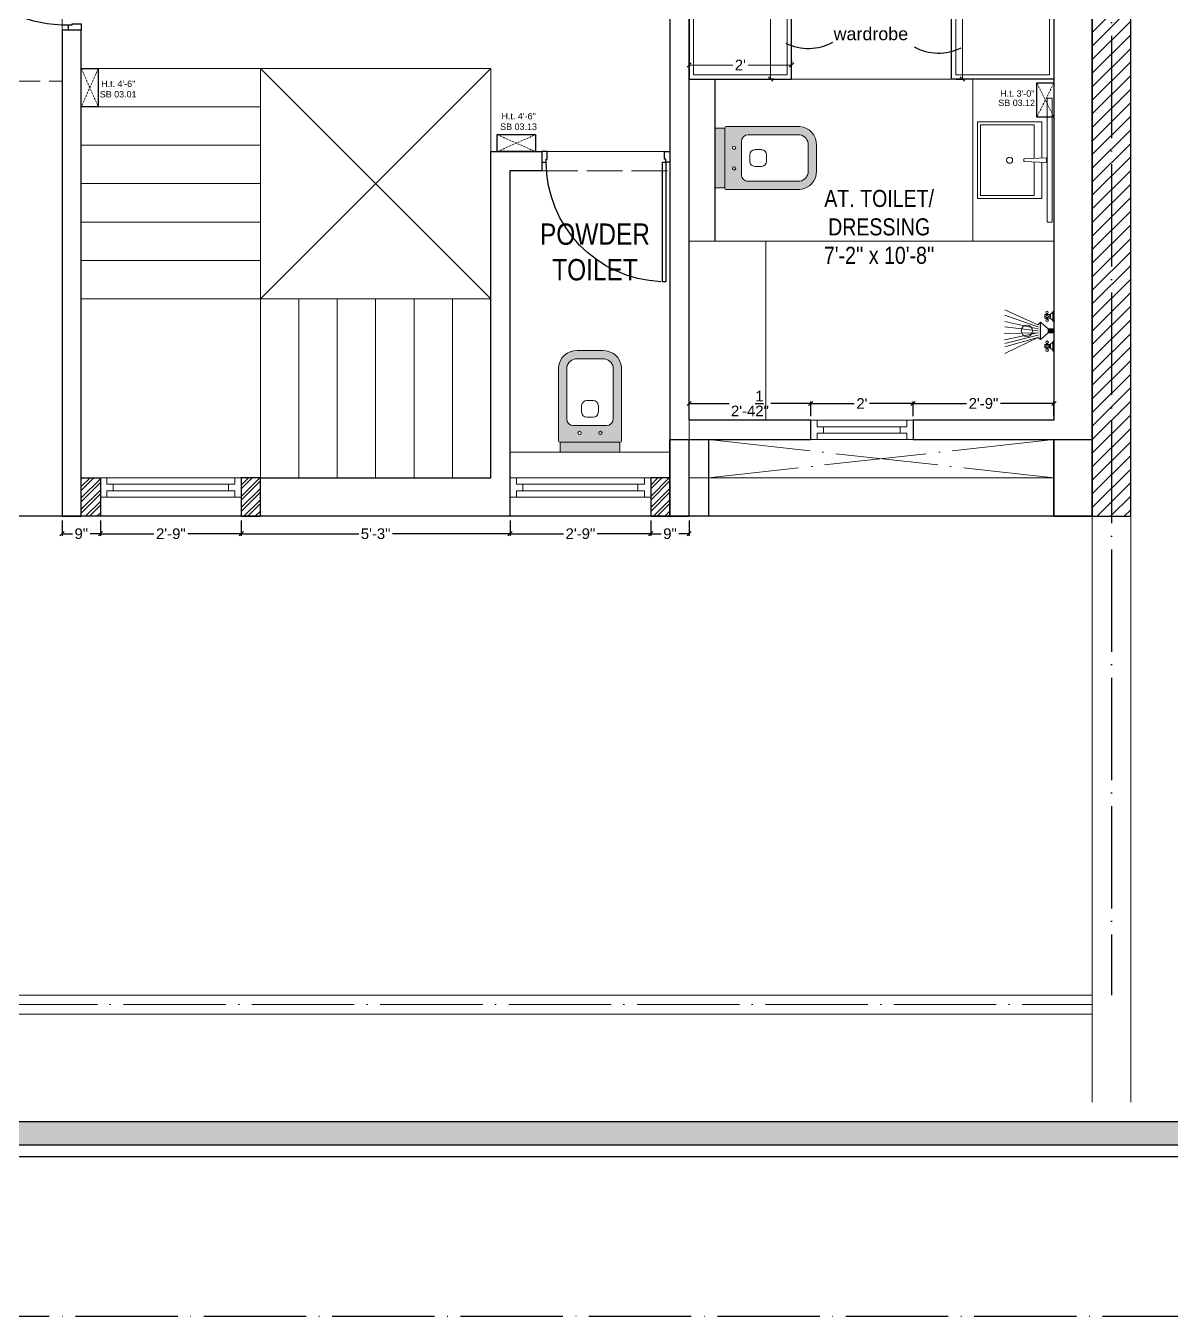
# Model space of a CAD drawing. Header units: millimetres. Extents: x 56222 to 3066687, y -650199 to -121287.
# Drawn here: x 149511.6 to 149780.1, y -179203.6 to -178901 of the extents above; entities that cross this region are included whole.
import ezdxf

# ---------------------------------------------------------------- set-up
doc = ezdxf.new("R2010")
doc.units = ezdxf.units.MM
doc.header["$MEASUREMENT"] = 0
doc.header["$PDMODE"] = 35
for name, pattern in [('ACAD_ISO02W100', [15, 12, -3]), ('ACAD_ISO04W100', [30, 24, -3, 0, -3]), ('DASHED', [0.75, 0.5, -0.25]), ('DASHED2', [0.375, 0.25, -0.125])]:
    doc.linetypes.add(name, pattern=pattern)
doc.layers.get('Defpoints').update_dxf_attribs({"color": 220})
doc.layers.add('AR DOOR', color=40, linetype='Continuous')
doc.layers.add('AR ELE-5', color=134, linetype='Continuous')
for name, color, linetype, lineweight in [('COLUMN', 1, 'Continuous', 30), ('dim05', 1, 'Continuous', 13), ('el', 7, 'Continuous', 20), ('ELEC-wires', 1, 'DASHED2', 13), ('Electrical', 84, 'Continuous', 30), ('ELEVATION ( SPIRAL STAIR )', 250, 'Continuous', 9), ('FIRST FLOOR', 7, 'Continuous', 9), ('FIRST FLOOR ( TEXT )', 7, 'Continuous', 9), ('FIRST FLOOR_( STAIR )', 251, 'Continuous', 9), ('FURNITURE', 32, 'Continuous', 9), ('GROUND FLOOR', 7, 'Continuous', 9), ('GROUND FLOOR  ( HATCH )', 251, 'Continuous', 9), ('GROUND FLOOR  ( PLINE )', 251, 'Continuous', 30), ('Labelling', 1, 'Continuous', 25), ('NAME PLATE', 7, 'Continuous', 25), ('SECOND FLOOR', 7, 'Continuous', 9), ('SECOND FLOOR  ( PLINE )', 251, 'Continuous', 30), ('SECOND FLOOR ( DW_RAIL )', 7, 'Continuous', 9), ('SECOND FLOOR ( PLine )', 7, 'Continuous', 30), ('SECOND FLOOR ( TEXT )', 7, 'Continuous', 9), ('UTILITY', 48, 'Continuous', 9), ('wall', 7, 'Continuous', 30), ('X_PLOT', 1, 'Continuous', 9), ('XX~SLAB ( BEAM )~ ( DIM )', 7, 'Continuous', 9), ('XX~STR BEAM', 5, 'ACAD_ISO02W100', 9)]:
    doc.layers.add(name, color=color, linetype=linetype, lineweight=lineweight)
doc.layers.add('XX~SLAB ( PLINE )', color=251, linetype='Continuous', plot=False)
doc.styles.add('Arial', font='arial.ttf')
doc.styles.add("Cn_BT_0'-0", font='swissc.ttf')
doc.styles.add('KATHA', font='swissc.ttf')
doc.styles.get("Standard").update_dxf_attribs({"font": 'arial.ttf', "height": 6})
doc.styles.add('style4', font='ARIALN.TTF')
doc.dimstyles.new('ISO-25', dxfattribs={"dimtxt": 2.5, "dimasz": 1, "dimexe": 0.5, "dimexo": 1, "dimtad": 0, "dimdec": 1, "dimlunit": 4, "dimtxsty": 'Standard', "dimblk": 'OBLIQUE', "dimcen": 2.5, "dimclrd": 1, "dimclre": 1, "dimclrt": 5, "dimadec": 0, "dimazin": 0, "dimtfac": 1, "dimtdec": 1, "dimtmove": 0, "dimatfit": 3, "dimfxl": 1, "dimlwd": -1, "dimarcsym": 0})

# ---------------------------------------------------------------- blocks, each defined once
blk = doc.blocks.new('LAYOUT FILE')
at = {"layer": 'NAME PLATE', "true_color": 0xd39e00}
h = blk.add_hatch(color=42, dxfattribs=at)
h.paths.add_polyline_path([(3346889.83, -513806.18), (3346889.83, -514260.7), (3347535.56, -514260.7), (3347535.56, -513806.18)])
h.paths.add_polyline_path([(3346894.36, -513810.71), (3347531.03, -513810.71), (3347531.03, -514256.17), (3346894.36, -514256.17)], flags=16)
at = {"layer": 'NAME PLATE', "color": 42, "true_color": 0xd39e00}
for points in [[(3346887.56, -513803.91), (3347537.83, -513803.91), (3347537.83, -514262.96), (3346887.56, -514262.96)], [(3346889.83, -513806.18), (3347535.56, -513806.18), (3347535.56, -514260.7), (3346889.83, -514260.7)], [(3346894.36, -513810.71), (3347531.03, -513810.71), (3347531.03, -514256.17), (3346894.36, -514256.17)]]:
    blk.add_lwpolyline(points, close=True, dxfattribs=at)
blk = doc.blocks.new('A$C3EC62B37')
at = {"layer": 'FURNITURE', "lineweight": 30, "ltscale": 0.25, "true_color": 0xffffff}
h = blk.add_hatch(color=7, dxfattribs=at)
h.dxf.hatch_style = 1
h.paths.add_polyline_path([(-12.22, 0), (-12.22, 2.35), (-26.26, 2.35), (-26.26, 0)])
h.paths.add_polyline_path([(-26.26, 2.35), (-12.22, 2.35, 0.414214), (-11.83, 2.74), (-11.83, 19.96, 0.388639), (-16.24, 23.87), (-22.38, 23.87, 0.379499), (-26.65, 19.96), (-26.65, 2.74, 0.414214)])
h.paths.add_polyline_path([(-15.35, 6.26), (-23.13, 6.26, -0.414214), (-24.7, 7.83), (-24.7, 19.96, -0.349567), (-22.37, 21.91), (-16.24, 21.91, -0.364948), (-13.78, 19.96), (-13.78, 7.83, -0.414214)], flags=16)
h.paths.add_polyline_path([(-18.46, 8.22), (-20.02, 8.22, -0.414214), (-21.2, 9.39), (-21.2, 10.96, -0.414214), (-20.02, 12.13), (-18.46, 12.13, -0.414214), (-17.28, 10.96), (-17.28, 9.39, -0.414214)], flags=0)
h.paths.add_polyline_path([(-22.06, 4.53, -1), (-21.27, 4.53, -1)], flags=16)
at = {"layer": 'FURNITURE', "color": 0, "linetype": 'ByBlock', "lineweight": -2}
for p, q in [((-22.24, 23.87), (-16.24, 23.87)), ((-22.24, 21.91), (-16.24, 21.91)), ((-26.65, 2.74), (-26.65, 19.96)), ((-24.7, 7.83), (-24.7, 19.96)), ((-13.78, 7.83), (-13.78, 19.96)), ((-11.83, 2.74), (-11.83, 19.96)), ((-20.02, 12.13), (-18.46, 12.13)), ((-21.2, 9.39), (-21.2, 10.96)), ((-17.28, 9.39), (-17.28, 10.96)), ((-23.13, 6.26), (-15.35, 6.26)), ((-20.02, 8.22), (-18.46, 8.22)), ((-26.26, 2.35), (-12.22, 2.35)), ((-26.26, 2.35), (-26.26, 0)), ((-26.26, 0), (-12.22, 0)), ((-26.26, 0), (-12.22, 0)), ((-12.22, 2.35), (-12.22, 0))]:
    blk.add_line(p, q, dxfattribs=at)
for centre in [(-21.66, 4.53), (-16.81, 4.53)]:
    blk.add_circle(centre, 0.391, dxfattribs=at)
for centre, radius, start, end in [((-22.31, 19.5), 4.37, 89.0873, 174.0395), ((-22.31, 19.48), 2.44, 88.437, 168.6348), ((-16.17, 19.5), 4.37, 5.9605, 90.9127), ((-16.17, 19.48), 2.44, 11.3652, 91.563), ((-20.02, 10.96), 1.17, 90, 180), ((-18.46, 10.96), 1.17, 0, 90), ((-20.02, 9.39), 1.17, 180, 270), ((-18.46, 9.39), 1.17, 270, 0), ((-23.13, 7.83), 1.57, 180, 270), ((-15.35, 7.83), 1.57, 270, 0), ((-26.26, 2.74), 0.391, 180, 270), ((-12.22, 2.74), 0.391, 270, 0)]:
    blk.add_arc(centre, radius, start, end, dxfattribs=at)
blk = doc.blocks.new('*U571')
for points in [[(-40, 0), (0, 0), (0, 30), (10, 30), (10, 100), (-40, 100)], [(0, 0), (0, -1120), (30, -1120), (30, 0)], [(1160, 0), (1120, 0), (1120, 30), (1110, 30), (1110, 100), (1160, 100)]]:
    blk.add_lwpolyline(points, close=True)
at = {"layer": 'AR ELE-5', "linetype": 'ByBlock', "ltscale": 15}
blk.add_arc((-2, 1), 1122, 272.373, 359.9653, dxfattribs=at)
blk = doc.blocks.new('*U255')
for points in [[(0, 0), (0, 1120), (-30, 1120), (-30, 0)], [(40, 0), (0, 0), (0, -30), (-10, -30), (-10, -100), (40, -100)], [(-1160, 0), (-1120, 0), (-1120, -30), (-1110, -30), (-1110, -100), (-1160, -100)]]:
    blk.add_lwpolyline(points, close=True)
at = {"layer": 'AR ELE-5', "linetype": 'ByBlock', "ltscale": 15}
blk.add_arc((2, -1), 1122, 92.373, 179.9653, dxfattribs=at)
blk = doc.blocks.new('_Oblique')
at = {"layer": 'wall', "color": 0, "lineweight": -2}
blk.add_line((-0.5, -0.5), (0.5, 0.5), dxfattribs=at)
blk = doc.blocks.new('*D989')
at = {"layer": 'Defpoints', "color": 0, "lineweight": 30, "transparency": 16777216}
for p in [(149728.57, -178866.04), (149728.57, -178913.54), (149731.13, -178913.54)]:
    blk.add_point(p, dxfattribs=at)
at = {"layer": 'dim05', "color": 1, "linetype": 'Continuous', "lineweight": -2, "transparency": 16777216}
for p, q in [((149729.57, -178866.04), (149731.63, -178866.04)), ((149729.57, -178913.54), (149731.63, -178913.54))]:
    blk.add_line(p, q, dxfattribs=at)
at = {"layer": 'dim05', "color": 1, "linetype": 'Continuous', "transparency": 16777216}
for p, q in [((149731.13, -178866.04), (149731.13, -178887.97)), ((149731.13, -178913.54), (149731.13, -178891.62))]:
    blk.add_line(p, q, dxfattribs=at)
at = {"layer": 'dim05', "color": 1, "transparency": 16777216}
for p, rotation in [((149731.13, -178866.04), 90), ((149731.13, -178913.54), 270)]:
    blk.add_blockref('_Oblique', p, dxfattribs=dict(at, rotation=rotation))
at = {"layer": 'dim05', "color": 5, "lineweight": 25, "transparency": 16777216, "insert": (149731.13, -178889.79), "char_height": 2.5, "attachment_point": 5, "rotation": 90, "style": 'Arial'}
blk.add_mtext("4'", dxfattribs=at)
blk = doc.blocks.new('*D990')
at = {"layer": 'Defpoints', "color": 0, "lineweight": 30, "transparency": 16777216}
for p in [(149688.07, -178866.04), (149686.17, -178913.54), (149688.07, -178913.54)]:
    blk.add_point(p, dxfattribs=at)
at = {"layer": 'dim05', "color": 1, "linetype": 'Continuous', "lineweight": -2, "transparency": 16777216}
for p, q in [((149687.07, -178866.04), (149685.67, -178866.04)), ((149687.07, -178913.54), (149685.67, -178913.54))]:
    blk.add_line(p, q, dxfattribs=at)
at = {"layer": 'dim05', "color": 1, "linetype": 'Continuous', "transparency": 16777216}
for p, q in [((149686.17, -178866.04), (149686.17, -178887.97)), ((149686.17, -178913.54), (149686.17, -178891.62))]:
    blk.add_line(p, q, dxfattribs=at)
at = {"layer": 'dim05', "color": 1, "transparency": 16777216}
for p, rotation in [((149686.17, -178866.04), 90), ((149686.17, -178913.54), 270)]:
    blk.add_blockref('_Oblique', p, dxfattribs=dict(at, rotation=rotation))
at = {"layer": 'dim05', "color": 5, "lineweight": 25, "transparency": 16777216, "insert": (149686.17, -178889.79), "char_height": 2.5, "attachment_point": 5, "rotation": 90, "style": 'Arial'}
blk.add_mtext("4'", dxfattribs=at)
blk = doc.blocks.new('*D991')
at = {"layer": 'Defpoints', "color": 0, "lineweight": 30, "transparency": 16777216}
for p in [(149667.07, -178910.24), (149691.07, -178910.24), (149691.07, -178910.24)]:
    blk.add_point(p, dxfattribs=at)
at = {"layer": 'dim05', "color": 1, "linetype": 'Continuous', "lineweight": -2, "transparency": 16777216}
for p, q in [((149667.07, -178909.24), (149667.07, -178909.74)), ((149691.07, -178909.24), (149691.07, -178909.74))]:
    blk.add_line(p, q, dxfattribs=at)
at = {"layer": 'dim05', "color": 1, "linetype": 'Continuous', "transparency": 16777216}
for p, q in [((149667.07, -178910.24), (149677.27, -178910.24)), ((149691.07, -178910.24), (149680.86, -178910.24))]:
    blk.add_line(p, q, dxfattribs=at)
at = {"layer": 'dim05', "color": 1, "transparency": 16777216, "rotation": 180}
blk.add_blockref('_Oblique', (149667.07, -178910.24), dxfattribs=at)
at = {"layer": 'dim05', "color": 1, "transparency": 16777216}
blk.add_blockref('_Oblique', (149691.07, -178910.24), dxfattribs=at)
at = {"layer": 'dim05', "color": 5, "lineweight": 25, "transparency": 16777216, "insert": (149679.07, -178910.24), "char_height": 2.5, "attachment_point": 5, "style": 'Arial'}
blk.add_mtext("2'", dxfattribs=at)
blk = doc.blocks.new('A$C07311617')
at = {"layer": 'UTILITY'}
h = blk.add_hatch(color=7, dxfattribs=at)
h.paths.add_polyline_path([(-3.13, 2.02), (-3.13, 0), (-3.74, 0), (-3.74, 0.46), (-3.74, 1.42)])
h.paths.add_polyline_path([(-3.13, 0), (-3.13, -0.46), (-3.13, -2.02), (-3.74, -1.59), (-3.74, -0.46), (-3.74, 0)])
h = blk.add_hatch(color=7, dxfattribs=at)
h.paths.add_polyline_path([(0, 0.46), (0, 0), (-1.35, 0), (-1.35, 0.46)])
h.paths.add_polyline_path([(0, 0), (0, -0.46), (-1.35, -0.46), (-1.35, 0)])
at = {"layer": 'UTILITY', "color": 7}
for p, q in [((-3.74, 1.42), (-11.52, 4.9)), ((-3.74, 0.94), (-11.52, 3.66)), ((-1.74, 3.79), (-1.74, 4.05)), ((-1.47, 3.79), (-1.47, 4.05)), ((-0.8, 3.9), (-0.8, 2.88)), ((-0.27, 2.44), (-0.27, 4.33)), ((-3.74, 0.46), (-11.52, 2.15)), ((-3.74, 0), (-11.52, 0.93)), ((-3.13, 2.02), (-3.74, 1.42)), ((-3.13, -0.46), (-3.13, 2.02)), ((-1.35, 0.46), (-3.13, 2.02)), ((-3.13, 0.46), (-3.13, 1.42)), ((-1.74, 2.99), (-1.74, 2.72)), ((-1.47, 2.99), (-1.47, 2.72)), ((-1.35, -0.46), (-1.35, 0.46)), ((-1.35, 0.46), (0, 0.46)), ((0, -0.46), (0, 0.46)), ((-3.74, -0.46), (-11.62, -0.61)), ((-3.74, -0.46), (-11.57, -2.09)), ((-3.74, -1.03), (-11.52, -2.96)), ((-3.74, -1.59), (-11.52, -5.3)), ((-3.74, -1.59), (-11.52, -3.73)), ((-3.74, -1.59), (-3.13, -2.02)), ((-3.13, -0.46), (-3.13, -2.02)), ((-1.35, -0.46), (-3.13, -2.02)), ((-1.74, -3.22), (-1.74, -2.95)), ((-1.47, -3.22), (-1.47, -2.95)), ((-1.35, -0.46), (0, -0.46)), ((-0.27, -2.68), (-0.27, -4.56)), ((-1.74, -4.02), (-1.74, -4.29)), ((-1.47, -4.02), (-1.47, -4.29)), ((-0.8, -4.13), (-0.8, -3.11))]:
    blk.add_line(p, q, dxfattribs=at)
for points in [[(-1.07, 2.99), (-2.14, 2.99), (-2.14, 3.79), (-1.07, 3.79)], [(-1.07, -3.22), (-2.14, -3.22), (-2.14, -4.02), (-1.07, -4.02)]]:
    blk.add_lwpolyline(points, close=True, dxfattribs=at)
for points in [[(-1.35, 0.46), (-3.13, 2.02)], [(-3.13, -2.02), (-1.35, -0.46)]]:
    blk.add_lwpolyline(points, dxfattribs=at)
for centre, radius in [((-1.6, 4.32), 0.298), ((-1.6, 3.39), 0.298), ((-6.31, 0), 1.33), ((-1.6, 2.45), 0.298), ((-1.6, -2.69), 0.298), ((-1.6, -3.62), 0.298), ((-1.6, -4.55), 0.298)]:
    blk.add_circle(centre, radius, dxfattribs=at)
for centre, start, end in [((-1.47, 5.26), 285.2551, 344.7449), ((-1.47, 1.52), 15.2551, 74.7449), ((-1.47, -1.75), 285.2551, 344.7449), ((-1.47, -5.49), 15.2551, 74.7449)]:
    blk.add_arc(centre, 1.52, start, end, dxfattribs=at)
blk = doc.blocks.new('*D995')
at = {"layer": 'Defpoints', "color": 0, "lineweight": 30, "transparency": 16777216}
for p in [(149520.07, -179016.04), (149529.07, -179016.04), (149529.07, -179020.14)]:
    blk.add_point(p, dxfattribs=at)
at = {"layer": 'dim05', "color": 5, "linetype": 'Continuous', "lineweight": -2, "transparency": 16777216}
for p, q in [((149520.07, -179017.04), (149520.07, -179020.64)), ((149529.07, -179017.04), (149529.07, -179020.64))]:
    blk.add_line(p, q, dxfattribs=at)
at = {"layer": 'dim05', "color": 5, "linetype": 'Continuous', "lineweight": 30, "transparency": 16777216}
for p, q in [((149520.07, -179020.14), (149522.51, -179020.14)), ((149529.07, -179020.14), (149526.63, -179020.14))]:
    blk.add_line(p, q, dxfattribs=at)
at = {"layer": 'dim05', "color": 5, "lineweight": 30, "transparency": 16777216, "rotation": 180}
blk.add_blockref('_Oblique', (149520.07, -179020.14), dxfattribs=at)
at = {"layer": 'dim05', "color": 5, "lineweight": 30, "transparency": 16777216}
blk.add_blockref('_Oblique', (149529.07, -179020.14), dxfattribs=at)
at = {"layer": 'dim05', "color": 5, "lineweight": 30, "transparency": 16777216, "insert": (149524.57, -179020.14), "char_height": 2.5, "attachment_point": 5, "style": 'Arial'}
blk.add_mtext('9"', dxfattribs=at)
blk = doc.blocks.new('*D996')
at = {"layer": 'Defpoints', "color": 0, "lineweight": 30, "transparency": 16777216}
for p in [(149529.07, -179016.04), (149562.07, -179016.04), (149562.07, -179020.14)]:
    blk.add_point(p, dxfattribs=at)
at = {"layer": 'dim05', "color": 5, "linetype": 'Continuous', "lineweight": -2, "transparency": 16777216}
for p, q in [((149529.07, -179017.04), (149529.07, -179020.64)), ((149562.07, -179017.04), (149562.07, -179020.64))]:
    blk.add_line(p, q, dxfattribs=at)
at = {"layer": 'dim05', "color": 5, "linetype": 'Continuous', "lineweight": 30, "transparency": 16777216}
for p, q in [((149529.07, -179020.14), (149541.6, -179020.14)), ((149562.07, -179020.14), (149549.54, -179020.14))]:
    blk.add_line(p, q, dxfattribs=at)
at = {"layer": 'dim05', "color": 5, "lineweight": 30, "transparency": 16777216, "rotation": 180}
blk.add_blockref('_Oblique', (149529.07, -179020.14), dxfattribs=at)
at = {"layer": 'dim05', "color": 5, "lineweight": 30, "transparency": 16777216}
blk.add_blockref('_Oblique', (149562.07, -179020.14), dxfattribs=at)
at = {"layer": 'dim05', "color": 5, "lineweight": 30, "transparency": 16777216, "insert": (149545.57, -179020.14), "char_height": 2.5, "attachment_point": 5, "style": 'Arial'}
blk.add_mtext('2\'-9"', dxfattribs=at)
blk = doc.blocks.new('*D997')
at = {"layer": 'Defpoints', "color": 0, "lineweight": 30, "transparency": 16777216}
for p in [(149562.07, -179016.04), (149625.07, -179016.04), (149625.07, -179020.14)]:
    blk.add_point(p, dxfattribs=at)
at = {"layer": 'dim05', "color": 5, "linetype": 'Continuous', "lineweight": -2, "transparency": 16777216}
for p, q in [((149562.07, -179017.04), (149562.07, -179020.64)), ((149625.07, -179017.04), (149625.07, -179020.64))]:
    blk.add_line(p, q, dxfattribs=at)
at = {"layer": 'dim05', "color": 5, "linetype": 'Continuous', "lineweight": 30, "transparency": 16777216}
for p, q in [((149562.07, -179020.14), (149589.62, -179020.14)), ((149625.07, -179020.14), (149597.52, -179020.14))]:
    blk.add_line(p, q, dxfattribs=at)
at = {"layer": 'dim05', "color": 5, "lineweight": 30, "transparency": 16777216, "rotation": 180}
blk.add_blockref('_Oblique', (149562.07, -179020.14), dxfattribs=at)
at = {"layer": 'dim05', "color": 5, "lineweight": 30, "transparency": 16777216}
blk.add_blockref('_Oblique', (149625.07, -179020.14), dxfattribs=at)
at = {"layer": 'dim05', "color": 5, "lineweight": 30, "transparency": 16777216, "insert": (149593.57, -179020.14), "char_height": 2.5, "attachment_point": 5, "style": 'Arial'}
blk.add_mtext('5\'-3"', dxfattribs=at)
blk = doc.blocks.new('*D998')
at = {"layer": 'Defpoints', "color": 0, "lineweight": 30, "transparency": 16777216}
for p in [(149625.07, -179016.04), (149658.07, -179016.04), (149658.07, -179020.14)]:
    blk.add_point(p, dxfattribs=at)
at = {"layer": 'dim05', "color": 5, "linetype": 'Continuous', "lineweight": -2, "transparency": 16777216}
for p, q in [((149625.07, -179017.04), (149625.07, -179020.64)), ((149658.07, -179017.04), (149658.07, -179020.64))]:
    blk.add_line(p, q, dxfattribs=at)
at = {"layer": 'dim05', "color": 5, "linetype": 'Continuous', "lineweight": 30, "transparency": 16777216}
for p, q in [((149625.07, -179020.14), (149637.6, -179020.14)), ((149658.07, -179020.14), (149645.54, -179020.14))]:
    blk.add_line(p, q, dxfattribs=at)
at = {"layer": 'dim05', "color": 5, "lineweight": 30, "transparency": 16777216, "rotation": 180}
blk.add_blockref('_Oblique', (149625.07, -179020.14), dxfattribs=at)
at = {"layer": 'dim05', "color": 5, "lineweight": 30, "transparency": 16777216}
blk.add_blockref('_Oblique', (149658.07, -179020.14), dxfattribs=at)
at = {"layer": 'dim05', "color": 5, "lineweight": 30, "transparency": 16777216, "insert": (149641.57, -179020.14), "char_height": 2.5, "attachment_point": 5, "style": 'Arial'}
blk.add_mtext('2\'-9"', dxfattribs=at)
blk = doc.blocks.new('*D999')
at = {"layer": 'Defpoints', "color": 0, "lineweight": 30, "transparency": 16777216}
for p in [(149658.07, -179016.04), (149667.07, -179016.04), (149667.07, -179020.14)]:
    blk.add_point(p, dxfattribs=at)
at = {"layer": 'dim05', "color": 5, "linetype": 'Continuous', "lineweight": -2, "transparency": 16777216}
for p, q in [((149658.07, -179017.04), (149658.07, -179020.64)), ((149667.07, -179017.04), (149667.07, -179020.64))]:
    blk.add_line(p, q, dxfattribs=at)
at = {"layer": 'dim05', "color": 5, "linetype": 'Continuous', "lineweight": 30, "transparency": 16777216}
for p, q in [((149658.07, -179020.14), (149660.51, -179020.14)), ((149667.07, -179020.14), (149664.63, -179020.14))]:
    blk.add_line(p, q, dxfattribs=at)
at = {"layer": 'dim05', "color": 5, "lineweight": 30, "transparency": 16777216, "rotation": 180}
blk.add_blockref('_Oblique', (149658.07, -179020.14), dxfattribs=at)
at = {"layer": 'dim05', "color": 5, "lineweight": 30, "transparency": 16777216}
blk.add_blockref('_Oblique', (149667.07, -179020.14), dxfattribs=at)
at = {"layer": 'dim05', "color": 5, "lineweight": 30, "transparency": 16777216, "insert": (149662.57, -179020.14), "char_height": 2.5, "attachment_point": 5, "style": 'Arial'}
blk.add_mtext('9"', dxfattribs=at)
blk = doc.blocks.new('*D1000')
at = {"layer": 'Defpoints', "color": 0, "lineweight": 30, "transparency": 16777216}
for p in [(149695.56, -178989.6), (149667.07, -178993.54), (149695.56, -178993.54)]:
    blk.add_point(p, dxfattribs=at)
at = {"layer": 'dim05', "color": 5, "linetype": 'Continuous', "lineweight": -2, "transparency": 16777216}
for p, q in [((149667.07, -178992.54), (149667.07, -178989.1)), ((149695.56, -178992.54), (149695.56, -178989.1))]:
    blk.add_line(p, q, dxfattribs=at)
at = {"layer": 'dim05', "color": 5, "linetype": 'Continuous', "lineweight": 30, "transparency": 16777216}
for p, q in [((149667.07, -178989.6), (149676.43, -178989.6)), ((149695.56, -178989.6), (149686.2, -178989.6))]:
    blk.add_line(p, q, dxfattribs=at)
at = {"layer": 'dim05', "color": 5, "lineweight": 30, "transparency": 16777216, "rotation": 180}
blk.add_blockref('_Oblique', (149667.07, -178989.6), dxfattribs=at)
at = {"layer": 'dim05', "color": 5, "lineweight": 30, "transparency": 16777216}
blk.add_blockref('_Oblique', (149695.56, -178989.6), dxfattribs=at)
at = {"layer": 'dim05', "color": 5, "lineweight": 30, "transparency": 16777216, "insert": (149681.31, -178989.6), "char_height": 2.5, "attachment_point": 5, "style": 'Arial'}
blk.add_mtext('2\'-4{\\H1x;\\S1/2;}"', dxfattribs=at)
blk = doc.blocks.new('*D1001')
at = {"layer": 'Defpoints', "color": 0, "lineweight": 30, "transparency": 16777216}
for p in [(149719.56, -178989.6), (149695.56, -178993.54), (149719.56, -178993.54)]:
    blk.add_point(p, dxfattribs=at)
at = {"layer": 'dim05', "color": 5, "linetype": 'Continuous', "lineweight": -2, "transparency": 16777216}
for p, q in [((149695.56, -178992.54), (149695.56, -178989.1)), ((149719.56, -178992.54), (149719.56, -178989.1))]:
    blk.add_line(p, q, dxfattribs=at)
at = {"layer": 'dim05', "color": 5, "linetype": 'Continuous', "lineweight": 30, "transparency": 16777216}
for p, q in [((149695.56, -178989.6), (149705.77, -178989.6)), ((149719.56, -178989.6), (149709.36, -178989.6))]:
    blk.add_line(p, q, dxfattribs=at)
at = {"layer": 'dim05', "color": 5, "lineweight": 30, "transparency": 16777216, "rotation": 180}
blk.add_blockref('_Oblique', (149695.56, -178989.6), dxfattribs=at)
at = {"layer": 'dim05', "color": 5, "lineweight": 30, "transparency": 16777216}
blk.add_blockref('_Oblique', (149719.56, -178989.6), dxfattribs=at)
at = {"layer": 'dim05', "color": 5, "lineweight": 30, "transparency": 16777216, "insert": (149707.56, -178989.6), "char_height": 2.5, "attachment_point": 5, "style": 'Arial'}
blk.add_mtext("2'", dxfattribs=at)
blk = doc.blocks.new('*D1002')
at = {"layer": 'Defpoints', "color": 0, "lineweight": 30, "transparency": 16777216}
for p in [(149752.57, -178989.6), (149719.56, -178993.54), (149752.57, -178993.54)]:
    blk.add_point(p, dxfattribs=at)
at = {"layer": 'dim05', "color": 5, "linetype": 'Continuous', "lineweight": -2, "transparency": 16777216}
for p, q in [((149719.56, -178992.54), (149719.56, -178989.1)), ((149752.57, -178992.54), (149752.57, -178989.1))]:
    blk.add_line(p, q, dxfattribs=at)
at = {"layer": 'dim05', "color": 5, "linetype": 'Continuous', "lineweight": 30, "transparency": 16777216}
for p, q in [((149719.56, -178989.6), (149732.1, -178989.6)), ((149752.57, -178989.6), (149740.03, -178989.6))]:
    blk.add_line(p, q, dxfattribs=at)
at = {"layer": 'dim05', "color": 5, "lineweight": 30, "transparency": 16777216, "rotation": 180}
blk.add_blockref('_Oblique', (149719.56, -178989.6), dxfattribs=at)
at = {"layer": 'dim05', "color": 5, "lineweight": 30, "transparency": 16777216}
blk.add_blockref('_Oblique', (149752.57, -178989.6), dxfattribs=at)
at = {"layer": 'dim05', "color": 5, "lineweight": 30, "transparency": 16777216, "insert": (149736.06, -178989.6), "char_height": 2.5, "attachment_point": 5, "style": 'Arial'}
blk.add_mtext('2\'-9"', dxfattribs=at)
blk = doc.blocks.new('6616')
at = {"color": 242, "linetype": 'DASHED', "true_color": 0xcd2027}
for p, q in [((386784.79, -36915.77), (386775.78, -36911.78)), ((386784.79, -36911.78), (386775.78, -36915.77))]:
    blk.add_line(p, q, dxfattribs=at)
at = {"layer": 'ELEC-wires', "color": 5, "linetype": 'ByBlock', "lineweight": 30, "ltscale": 4}
blk.add_lwpolyline([(386775.78, -36911.78), (386784.79, -36911.78), (386784.79, -36915.77), (386775.78, -36915.77)], close=True, dxfattribs=at)

msp = doc.modelspace()

# ---------------------------------------------------------------- hatches: boundary and pattern name
at = {"layer": 'GROUND FLOOR  ( HATCH )'}
h = msp.add_hatch(dxfattribs=at)
h.set_pattern_fill('ANSI31', color=6, scale=18, style=0)
h.set_pattern_definition([(45, (33229.8814, -16396.87), (-1.590990258, 1.590990258), [])])
h.paths.add_polyline_path([(149770.5673, -178672.5444), (149761.5674, -178672.5444), (149761.5674, -179016.0444), (149770.5673, -179016.0444)])
at = {"layer": 'GROUND FLOOR  ( PLINE )', "lineweight": 5}
h = msp.add_hatch(dxfattribs=at)
h.set_pattern_fill('ANSI32', color=3, scale=5)
h.set_pattern_definition([(45, (292.9238, -1629.0018), (-1.325825215, 1.325825215), []), (45, (293.8077, -1629.0018), (-1.325825215, 1.325825215), [])])
h.paths.add_polyline_path([(149529.0674, -179007.0444), (149524.5674, -179007.0444), (149524.5674, -179016.0444), (149529.0674, -179016.0444)])
h.paths.add_polyline_path([(149566.5674, -179007.0444), (149562.0674, -179007.0444), (149562.0674, -179016.0444), (149566.5674, -179016.0444)])
h.paths.add_polyline_path([(149662.5673, -179007.0444), (149662.5673, -179016.0444)], flags=17)
h = msp.add_hatch(dxfattribs=at)
h.set_pattern_fill('ANSI32', color=3, scale=5)
h.set_pattern_definition([(45, (388.9238, -1629.0018), (-1.325825215, 1.325825215), []), (45, (389.8077, -1629.0018), (-1.325825215, 1.325825215), [])])
h.paths.add_polyline_path([(149662.5674, -179007.0444), (149658.0674, -179007.0444), (149658.0674, -179016.0444), (149662.5674, -179016.0444)])
h.paths.add_polyline_path([(149758.5673, -179007.0444), (149758.5673, -179016.0444)], flags=17)

# ---------------------------------------------------------------- linework, layer by layer
at = {"layer": 'COLUMN', "elevation": -0.1256}
for points in [[(149662.5674, -178998.0444), (149671.5674, -178998.0444), (149671.5674, -179016.0444), (149662.5674, -179016.0444)], [(149752.5674, -178998.0444), (149761.5674, -178998.0444), (149761.5674, -179016.0444), (149752.5674, -179016.0444)]]:
    msp.add_lwpolyline(points, close=True, dxfattribs=at)
at = {"layer": 'ELEVATION ( SPIRAL STAIR )', "color": 5, "elevation": -0.1256}
msp.add_lwpolyline([(149751.0201, -178947.1041), (149752.1766, -178947.1041), (149752.1766, -178918.0051), (149751.0201, -178918.0051)], close=True, dxfattribs=at)
at = {"layer": 'FIRST FLOOR', "color": 1}
msp.add_line((149566.5674, -179007.0444, -0.1256), (149566.5674, -179016.0444, -0.1256), dxfattribs=at)
at = {"layer": 'FIRST FLOOR_( STAIR )'}
for p, q in [((149566.5674, -178911.0444, -0.1256), (149524.5674, -178911.0444, -0.1256)), ((149566.5674, -178911.0444, -0.1256), (149566.5674, -179007.0444, -0.1256)), ((149566.5674, -178920.0444, -0.1256), (149524.5674, -178920.0444, -0.1256)), ((149566.5674, -178929.0444, -0.1256), (149524.5674, -178929.0444, -0.1256)), ((149566.5674, -178938.0444, -0.1256), (149524.5674, -178938.0444, -0.1256)), ((149566.5674, -178947.0444, -0.1256), (149524.5674, -178947.0444, -0.1256)), ((149566.5674, -178956.0444, -0.1256), (149524.5674, -178956.0444, -0.1256)), ((149620.5674, -178965.0444, -0.1256), (149524.5674, -178965.0444, -0.1256)), ((149575.5674, -178965.0444, -0.1256), (149575.5674, -179007.0444, -0.1256)), ((149584.5674, -178965.0444, -0.1256), (149584.5674, -179007.0444, -0.1256)), ((149593.5674, -178965.0444, -0.1256), (149593.5674, -179007.0444, -0.1256)), ((149602.5674, -178965.0444, -0.1256), (149602.5674, -179007.0444, -0.1256)), ((149611.5674, -178965.0444, -0.1256), (149611.5674, -179007.0444, -0.1256))]:
    msp.add_line(p, q, dxfattribs=at)
at = {"layer": 'FURNITURE'}
msp.add_line((149733.5674, -178951.5444, -0.1256), (149733.5674, -178913.5444, -0.1256), dxfattribs=at)
at = {"layer": 'FURNITURE', "lineweight": 30, "elevation": -0.1256}
msp.add_lwpolyline([(149667.0674, -178866.0444), (149667.0674, -178913.5444), (149691.0674, -178913.5444), (149691.0674, -178866.0444), (149667.0674, -178866.0444)], dxfattribs=at)
at = {"layer": 'FURNITURE', "elevation": -0.1256}
for points in [[(149668.0674, -178867.0444), (149668.0674, -178912.5444), (149690.0674, -178912.5444), (149690.0674, -178867.0444)], [(149751.5674, -178867.0444), (149751.5674, -178912.5444), (149729.5674, -178912.5444), (149729.5674, -178867.0444)], [(149745.5262, -178932.2652), (149745.5258, -178932.8369), (149750.8226, -178933.0947), (149750.8233, -178932.0145)], [(149667.0674, -178951.5444), (149685.0674, -178951.5444), (149685.0674, -178993.5444), (149667.0674, -178993.5444)]]:
    msp.add_lwpolyline(points, close=True, dxfattribs=at)
at = {"layer": 'FURNITURE', "lineweight": 30, "elevation": -0.1256}
msp.add_lwpolyline([(149728.5674, -178866.0444), (149752.5674, -178866.0444), (149752.5674, -178913.5444), (149728.5674, -178913.5444)], close=True, dxfattribs=at)
at = {"layer": 'FURNITURE', "elevation": -0.1256}
for points in [[(149749.7424, -178933.0421), (149749.7279, -178941.5532), (149734.634, -178941.5444), (149734.6546, -178923.5444), (149749.7485, -178923.5532), (149749.743, -178932.0656)], [(149747.942, -178932.9545), (149747.928, -178940.8318), (149735.3546, -178940.8247), (149735.3743, -178924.2651), (149747.9476, -178924.2722), (149747.9425, -178932.1508)]]:
    msp.add_lwpolyline(points, dxfattribs=at)
at = {"layer": 'FURNITURE'}
msp.add_circle((149742.1809, -178932.5488, -0.1256), 0.7202, dxfattribs=at)
at = {"layer": 'GROUND FLOOR'}
for p, q in [((149761.5673, -178632.4956, -0.1256), (149761.5673, -179153.4284, -0.1256)), ((149770.5674, -178632.4956, -0.1256), (149770.5674, -179153.4284, -0.1256)), ((149667.0674, -178913.5444, -0.1256), (149752.5674, -178913.5444, -0.1256)), ((149667.0674, -178951.5444, -0.1256), (149752.5674, -178951.5444, -0.1256)), ((149265.8174, -179128.2944, -0.1256), (149761.5674, -179128.2944, -0.1256)), ((149261.3174, -179132.7944, -0.1256), (149761.5674, -179132.7944, -0.1256))]:
    msp.add_line(p, q, dxfattribs=at)
at = {"layer": 'GROUND FLOOR', "color": 1, "linetype": 'ACAD_ISO04W100'}
msp.add_line((149766.0674, -178632.4956, -0.1256), (149766.0674, -179016.0444, -0.1256), dxfattribs=at)
at = {"layer": 'GROUND FLOOR', "color": 1, "linetype": 'ACAD_ISO04W100', "elevation": -0.1256}
msp.add_lwpolyline([(149761.5673, -178668.0444), (149263.5674, -178668.0444), (149263.5674, -179130.5444), (149761.5674, -179130.5444)], dxfattribs=at)
at = {"layer": 'GROUND FLOOR', "color": 6, "lineweight": 30, "elevation": -0.1256}
msp.add_lwpolyline([(149770.5673, -178672.5444), (149761.5674, -178672.5444), (149761.5674, -179016.0444), (149770.5673, -179016.0444)], close=True, dxfattribs=at)
at = {"layer": 'GROUND FLOOR  ( PLINE )', "elevation": -0.1256}
msp.add_lwpolyline([(149673.0674, -178913.5444), (149673.0674, -178951.5444)], dxfattribs=at)
at = {"layer": 'GROUND FLOOR  ( PLINE )', "color": 3, "elevation": -0.1256}
for points in [[(149524.5674, -179007.0444), (149529.0674, -179007.0444), (149529.0674, -179016.0444), (149524.5674, -179016.0444)], [(149566.5674, -179007.0444), (149562.0674, -179007.0444), (149562.0674, -179016.0444), (149566.5674, -179016.0444)], [(149662.5674, -179007.0444), (149658.0674, -179007.0444), (149658.0674, -179016.0444), (149662.5674, -179016.0444)]]:
    msp.add_lwpolyline(points, close=True, dxfattribs=at)
at = {"layer": 'Labelling', "color": 1}
for centre, start, end in [((149695.0585, -178894.4812, -0.0564), 243.327677, 298.632473), ((149725.4708, -178895.5749, -0.0564), 241.367527, 296.672323)]:
    msp.add_arc(centre, 11.8685, start, end, dxfattribs=at)
at = {"layer": 'SECOND FLOOR'}
for p, q in [((149520.0674, -179016.0444, -0.1256), (149520.0674, -178866.0444, -0.1256)), ((149662.5674, -178866.0444, -0.1256), (149662.5674, -179016.0444, -0.1256)), ((149667.0674, -178866.0444, -0.1256), (149667.0674, -179016.0444, -0.1256)), ((149752.5674, -178866.0444, -0.1256), (149752.5674, -178993.5444, -0.1256)), ((149520.0674, -178902.0444, -0.1256), (149524.5674, -178902.0444, -0.1256)), ((149524.5674, -179016.0444, -0.1256), (149524.5674, -178902.0444, -0.1256)), ((149620.5674, -178930.5444, -0.1256), (149620.5674, -179007.0444, -0.1256)), ((149662.5674, -178930.5444, -0.1256), (149620.5674, -178930.5444, -0.1256)), ((149632.5674, -178935.0444, -0.1256), (149625.0674, -178935.0444, -0.1256)), ((149625.0674, -178935.0444, -0.1256), (149625.0674, -179016.0444, -0.1256)), ((149667.0674, -178993.5444, -0.1256), (149752.5674, -178993.5444, -0.1256)), ((149667.0674, -178998.0444, -0.1256), (149752.5674, -178998.0444, -0.1256)), ((149752.5674, -178998.0444, -0.1256), (149752.5674, -179016.0444, -0.1256)), ((149662.5674, -179001.0444, -0.1256), (149625.0674, -179001.0444, -0.1256)), ((149620.5674, -179007.0444, -0.1256), (149524.5674, -179007.0444, -0.1256)), ((149662.5674, -179007.0444, -0.1256), (149625.0674, -179007.0444, -0.1256)), ((149752.5674, -179007.0444, -0.1256), (149667.0674, -179007.0444, -0.1256)), ((149761.5674, -179016.0444, -0.1256), (149361.0674, -179016.0444, -0.1256))]:
    msp.add_line(p, q, dxfattribs=at)
at = {"layer": 'SECOND FLOOR', "linetype": 'ACAD_ISO02W100', "ltscale": 0.7}
msp.add_line((149632.5674, -178935.0444, -0.1256), (149662.5674, -178935.0444, -0.1256), dxfattribs=at)
at = {"layer": 'SECOND FLOOR', "color": 1, "linetype": 'ACAD_ISO04W100'}
for p, q in [((149671.5674, -178998.0444, -0.1256), (149752.5674, -179007.0444, -0.1256)), ((149752.5674, -178998.0444, -0.1256), (149671.5674, -179007.0444, -0.1256))]:
    msp.add_line(p, q, dxfattribs=at)
at = {"layer": 'SECOND FLOOR', "color": 1, "linetype": 'ACAD_ISO02W100', "ltscale": 0.7, "elevation": -0.1256}
msp.add_lwpolyline([(149370.0674, -178914.0444), (149520.0674, -178914.0444)], dxfattribs=at)
at = {"layer": 'SECOND FLOOR  ( PLINE )', "elevation": -0.1256}
for points in [[(149761.5674, -178705.5444), (149716.5674, -178705.5444), (149716.5674, -178710.0444), (149752.5674, -178710.0444), (149752.5674, -178861.5444), (149721.0674, -178861.5444), (149721.0674, -178866.0444), (149752.5674, -178866.0444), (149752.5674, -178993.5444), (149719.5623, -178993.5444), (149719.5623, -178998.0444), (149752.5674, -178998.0444), (149752.5674, -179016.0444), (149761.5674, -179016.0444)], [(149524.5674, -178902.0444), (149520.0674, -178902.0444), (149520.0674, -179016.0444), (149524.5674, -179016.0444)]]:
    msp.add_lwpolyline(points, close=True, dxfattribs=at)
at = {"layer": 'SECOND FLOOR ( DW_RAIL )', "color": 3, "elevation": -0.1256}
for points in [[(149719.5623, -178993.5444), (149718.0623, -178993.5444), (149718.0623, -178995.0444), (149716.5623, -178995.0444), (149716.5623, -178996.5444), (149698.5623, -178996.5444), (149698.5623, -178995.0444), (149697.0623, -178995.0444), (149697.0623, -178993.5444), (149695.5623, -178993.5444), (149695.5623, -178998.0444), (149697.0623, -178998.0444), (149697.0623, -178996.5444), (149698.5623, -178996.5444), (149698.5623, -178995.0444), (149716.5623, -178995.0444), (149716.5623, -178996.5444), (149718.0623, -178996.5444), (149718.0623, -178998.0444), (149719.5623, -178998.0444), (149719.5623, -178993.5444), (149695.5623, -178993.5444), (149695.5623, -178998.0444), (149719.5623, -178998.0444)], [(149562.0674, -179007.0444), (149560.5674, -179007.0444), (149560.5674, -179008.5444), (149559.0674, -179008.5444), (149559.0674, -179010.0444), (149532.0674, -179010.0444), (149532.0674, -179008.5444), (149530.5674, -179008.5444), (149530.5674, -179007.0444), (149529.0674, -179007.0444), (149529.0674, -179011.5444), (149530.5674, -179011.5444), (149530.5674, -179010.0444), (149532.0674, -179010.0444), (149532.0674, -179008.5444), (149559.0674, -179008.5444), (149559.0674, -179010.0444), (149560.5674, -179010.0444), (149560.5674, -179011.5444), (149562.0674, -179011.5444), (149562.0674, -179007.0444), (149529.0674, -179007.0444), (149529.0674, -179011.5444), (149562.0674, -179011.5444)], [(149658.0674, -179007.0444), (149656.5674, -179007.0444), (149656.5674, -179008.5444), (149655.0674, -179008.5444), (149655.0674, -179010.0444), (149628.0674, -179010.0444), (149628.0674, -179008.5444), (149626.5674, -179008.5444), (149626.5674, -179007.0444), (149625.0674, -179007.0444), (149625.0674, -179011.5444), (149626.5674, -179011.5444), (149626.5674, -179010.0444), (149628.0674, -179010.0444), (149628.0674, -179008.5444), (149655.0674, -179008.5444), (149655.0674, -179010.0444), (149656.5674, -179010.0444), (149656.5674, -179011.5444), (149658.0674, -179011.5444), (149658.0674, -179007.0444), (149625.0674, -179007.0444), (149625.0674, -179011.5444), (149658.0674, -179011.5444)]]:
    msp.add_lwpolyline(points, close=True, dxfattribs=at)
at = {"layer": 'SECOND FLOOR ( PLine )', "elevation": -0.1256}
for points in [[(149667.0674, -178998.0444), (149695.5623, -178998.0444), (149695.5623, -178993.5444), (149667.0674, -178993.5444), (149667.0674, -178866.0444), (149691.0674, -178866.0444), (149691.0674, -178861.5444), (149662.5674, -178861.5444), (149662.5674, -178866.0444), (149662.5674, -178866.0444), (149662.5674, -179016.0444), (149667.0674, -179016.0444)], [(149625.0674, -178930.5444), (149632.5674, -178930.5444), (149632.5674, -178935.0444), (149625.0674, -178935.0444), (149625.0674, -178935.0444), (149625.0674, -179016.0444), (149566.5674, -179016.0444), (149566.5674, -179007.0444), (149620.5674, -179007.0444), (149620.5674, -178930.5444)]]:
    msp.add_lwpolyline(points, close=True, dxfattribs=at)
at = {"layer": 'X_PLOT', "linetype": 'ACAD_ISO04W100', "lineweight": 30}
msp.add_line((149766.0674, -178632.4956, -0.1256), (149766.0674, -179128.2944, -0.1256), dxfattribs=at)
msp.add_lwpolyline([(150048.5596, -178550.5417), (147265.6745, -178550.5417), (147265.6745, -179203.5992), (150048.5596, -179203.5992)], close=True, dxfattribs=at)
at = {"layer": 'XX~SLAB ( BEAM )~ ( DIM )'}
for p, q in [((149620.5674, -178965.0444, -0.1256), (149566.5674, -178911.0444, -0.1256)), ((149566.5674, -178965.0444, -0.1256), (149620.5674, -178911.0444, -0.1256))]:
    msp.add_line(p, q, dxfattribs=at)
at = {"layer": 'XX~SLAB ( BEAM )~ ( DIM )', "color": 242, "linetype": 'DASHED', "true_color": 0xcd2027}
for p, q in [((149752.5674, -178914.4504, -0.1256), (149748.5674, -178922.4504, -0.1256)), ((149748.5674, -178914.4504, -0.1256), (149752.5674, -178922.4504, -0.1256))]:
    msp.add_line(p, q, dxfattribs=at)
at = {"layer": 'XX~SLAB ( BEAM )~ ( DIM )', "elevation": -0.1256}
msp.add_lwpolyline([(149566.5674, -178911.0444), (149620.5674, -178911.0444), (149620.5674, -178965.0444), (149566.5674, -178965.0444)], close=True, dxfattribs=at)
at = {"layer": 'XX~SLAB ( PLINE )', "elevation": -0.1256}
msp.add_lwpolyline([(149356.5674, -178705.5444), (149761.5674, -178705.5444), (149761.5674, -179016.0444), (149752.5674, -179016.0444), (149732.7627, -179016.0444), (149692.4256, -179016.0444), (149667.0674, -179016.0444), (149520.0674, -179016.0444), (149446.8238, -179016.0444), (149356.5674, -179016.0444)], close=True, dxfattribs=at)
at = {"layer": 'XX~STR BEAM', "lineweight": 30, "elevation": -0.1256}
msp.add_lwpolyline([(149748.5674, -178914.4504), (149752.5674, -178914.4504), (149752.5674, -178922.4504), (149748.5674, -178922.4504)], close=True, dxfattribs=at)

# ---------------------------------------------------------------- block references
at = {"layer": 'AR DOOR', "linetype": 'ByBlock', "lineweight": -2, "extrusion": (0, 0, -1), "xscale": -0.02999999999996949, "yscale": 0.02999999999996949, "zscale": -0.02999999999996949, "rotation": 270}
msp.add_blockref('*U255', (-149521.5674, -178867.2444, 0.1256), dxfattribs=at)
at = {"layer": 'AR DOOR', "linetype": 'ByBlock', "lineweight": -2, "extrusion": (0, 0, -1), "xscale": 0.02500000000004618, "yscale": 0.02500000000004618, "zscale": -0.02500000000004618}
msp.add_blockref('*U571', (-149661.5674, -178933.0444, 0.1256), dxfattribs=at)
at = {"layer": 'el', "color": 1}
for p, rotation in [((112612.7836, -565695.8353, -0.1256), 90), ((536406.8546, -215842.3282, -0.1256), 180)]:
    msp.add_blockref('6616', p, dxfattribs=dict(at, rotation=rotation))
at = {"layer": 'FURNITURE', "rotation": 270.0000000028459}
msp.add_blockref('A$C3EC62B37', (149673.0674, -178951.2834, -0.1256), dxfattribs=at)
at = {"layer": 'FURNITURE', "lineweight": 18, "rotation": 0.03312803684924393}
msp.add_blockref('A$C07311617', (149752.5674, -178972.5444, -0.1256), dxfattribs=at)
at = {"layer": 'FURNITURE'}
msp.add_blockref('A$C3EC62B37', (149663.0563, -179001.0444, -0.1256), dxfattribs=at)
at = {"layer": 'NAME PLATE', "lineweight": 0, "xscale": 1.209046105522275, "yscale": 1.209046105522275, "zscale": 1.209046105522275}
msp.add_blockref('LAYOUT FILE', (-3897350.0292, 442601.4012), dxfattribs=at)

# ---------------------------------------------------------------- texts
at = {"layer": 'Electrical', "color": 5, "transparency": 33554687}
for s, p in [('SB 03.01', (149528.9041, -178917.8415, -0.1256)), ('SB 03.12', (149739.5331, -178919.8565, -0.1256)), ('SB 03.13', (149622.7638, -178925.4471))]:
    msp.add_text(s, height=1.5, dxfattribs=at).set_placement(p)
at = {"layer": 'Electrical', "color": 240, "true_color": 0xed1f24, "transparency": 33554687}
for s, p in [('H.t. 4\'-6"', (149529.2163, -178915.3791, -0.1256)), ('H.t. 3\'-0"', (149739.9843, -178917.6587, -0.1256)), ('H.t. 4\'-6"', (149623.076, -178922.9847))]:
    msp.add_text(s, height=1.5, dxfattribs=at).set_placement(p)
at = {"layer": 'FIRST FLOOR ( TEXT )', "insert": (149711.6071, -178948.2135, -0.1256), "char_height": 4, "attachment_point": 5, "style": 'KATHA'}
msp.add_mtext("AT. TOILET/\\PDRESSING\\P7'-2'' x 10'-8''", dxfattribs=at)
at = {"layer": 'Labelling', "color": 1, "insert": (149709.6659, -178902.9334, -0.1262), "char_height": 3, "width": 33.454272, "attachment_point": 5, "style": 'style4'}
msp.add_mtext('\\A1;{\\fArial|b0|i0|c0|p34;wardrobe}', dxfattribs=at)
at = {"layer": 'SECOND FLOOR ( TEXT )', "insert": (149644.9861, -178954.0919, -0.1256), "char_height": 5, "attachment_point": 5, "style": "Cn_BT_0'-0"}
msp.add_mtext('POWDER\\PTOILET', dxfattribs=at)

# ---------------------------------------------------------------- dimensions: what is measured, and where the dimension line sits
at = {"layer": 'dim05', "color": 27, "lineweight": 25, "true_color": 0x7d5120}
for base, p1, p2, picture, middle in [((149686.172169634, -178913.5444244155, -0.1256346067), (149688.0674086328, -178866.0444244154, -0.1256346067), (149688.0674086328, -178913.5444244155, -0.1256346067), '*D990', (149686.172169634, -178889.7944244155, -0.1256346067)), ((149731.1278700402, -178913.5444244155, -0.1256346067), (149728.5674086328, -178866.0444244154, -0.1256346067), (149728.5674086328, -178913.5444244155, -0.1256346067), '*D989', (149731.1278700401, -178889.7944244155, -0.1256346067))]:
    dim = msp.add_linear_dim(base=base, p1=p1, p2=p2, angle=90, dimstyle='ISO-25', override={"dimdec": 0, "dimtxsty": 'Arial'}, dxfattribs=at)
    dim.commit()
    dim.dimension.update_dxf_attribs({"geometry": picture, "text_midpoint": middle})
dim = msp.add_linear_dim(base=(149691.0674, -178910.2364, -0.1256), p1=(149667.0674, -178910.2364, -0.1256), p2=(149691.0674, -178910.2364, -0.1256), dimstyle='ISO-25', override={"dimtxsty": 'Arial'}, dxfattribs=at)
dim.commit()
dim.dimension.update_dxf_attribs({"geometry": '*D991', "text_midpoint": (149679.0674, -178910.2364, -0.1256)})
at = {"layer": 'dim05', "color": 27, "lineweight": 30, "true_color": 0x7d5120}
for base, p1, p2, picture, middle in [((149695.562, -178989.602, -0.1256), (149667.0675, -178993.5444, -0.1256), (149695.562, -178993.5444, -0.1256), '*D1000', (149681.3147, -178989.602, -0.1256)), ((149719.5624, -178989.602, -0.1256), (149695.562, -178993.5444, -0.1256), (149719.5624, -178993.5444, -0.1256), '*D1001', (149707.5622, -178989.602, -0.1256)), ((149752.5674, -178989.602, -0.1256), (149719.5624, -178993.5444, -0.1256), (149752.5674, -178993.5444, -0.1256), '*D1002', (149736.0649, -178989.602, -0.1256)), ((149529.0674, -179020.1407, -0.1256), (149520.0674, -179016.0444, -0.1256), (149529.0674, -179016.0444, -0.1256), '*D995', (149524.5674, -179020.1407, -0.1256)), ((149562.0674, -179020.1407, -0.1256), (149529.0674, -179016.0444, -0.1256), (149562.0674, -179016.0444, -0.1256), '*D996', (149545.5674, -179020.1407, -0.1256)), ((149625.0674, -179020.1407, -0.1256), (149562.0674, -179016.0444, -0.1256), (149625.0674, -179016.0444, -0.1256), '*D997', (149593.5674, -179020.1407, -0.1256)), ((149658.0674, -179020.1407, -0.1256), (149625.0674, -179016.0444, -0.1256), (149658.0674, -179016.0444, -0.1256), '*D998', (149641.5674, -179020.1407, -0.1256)), ((149667.0674, -179020.1407, -0.1256), (149658.0674, -179016.0444, -0.1256), (149667.0674, -179016.0444, -0.1256), '*D999', (149662.5674, -179020.1407, -0.1256))]:
    dim = msp.add_linear_dim(base=base, p1=p1, p2=p2, dimstyle='ISO-25', override={"dimtxsty": 'Arial', "dimclrd": 5, "dimclre": 5, "dimlwd": 30}, dxfattribs=at)
    dim.commit()
    dim.dimension.update_dxf_attribs({"geometry": picture, "text_midpoint": middle})

doc.saveas('drawing.dxf')
